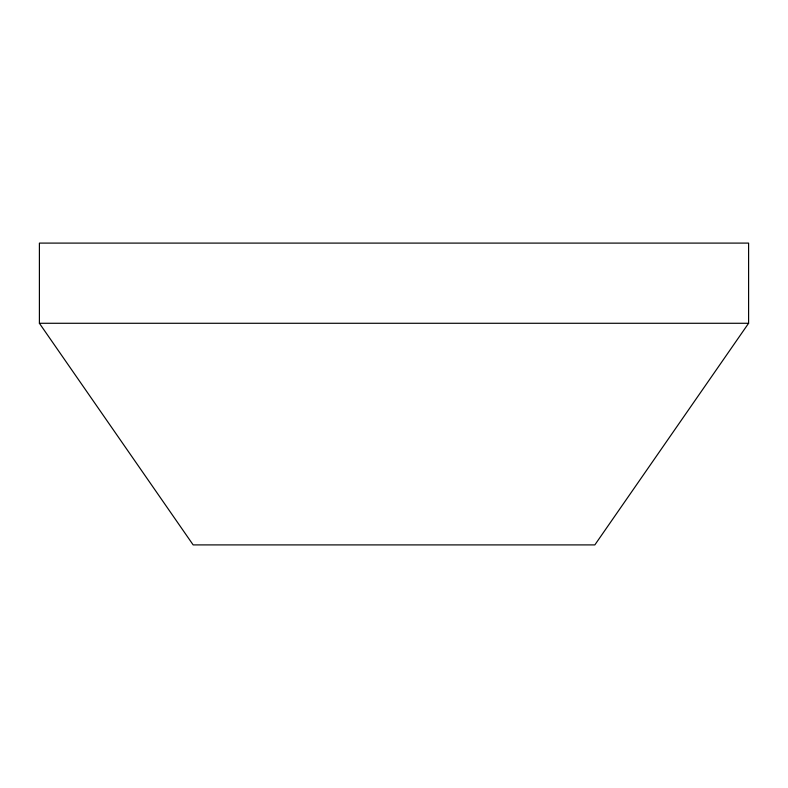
<?xml version="1.0" encoding="UTF-8"?>
<svg xmlns="http://www.w3.org/2000/svg" width="788" height="788" viewBox="0 0 788 788"><rect width="100%" height="100%" fill="white"/><g stroke="black" fill="none" stroke-linecap="round" stroke-linejoin="round"><path stroke-width="1.18" d="M748.6 323.277L594.841 544.902L193.159 544.902L39.4 323.277L39.4 243.098L748.6 243.098L748.6 323.277L39.4 323.277"/></g></svg>
